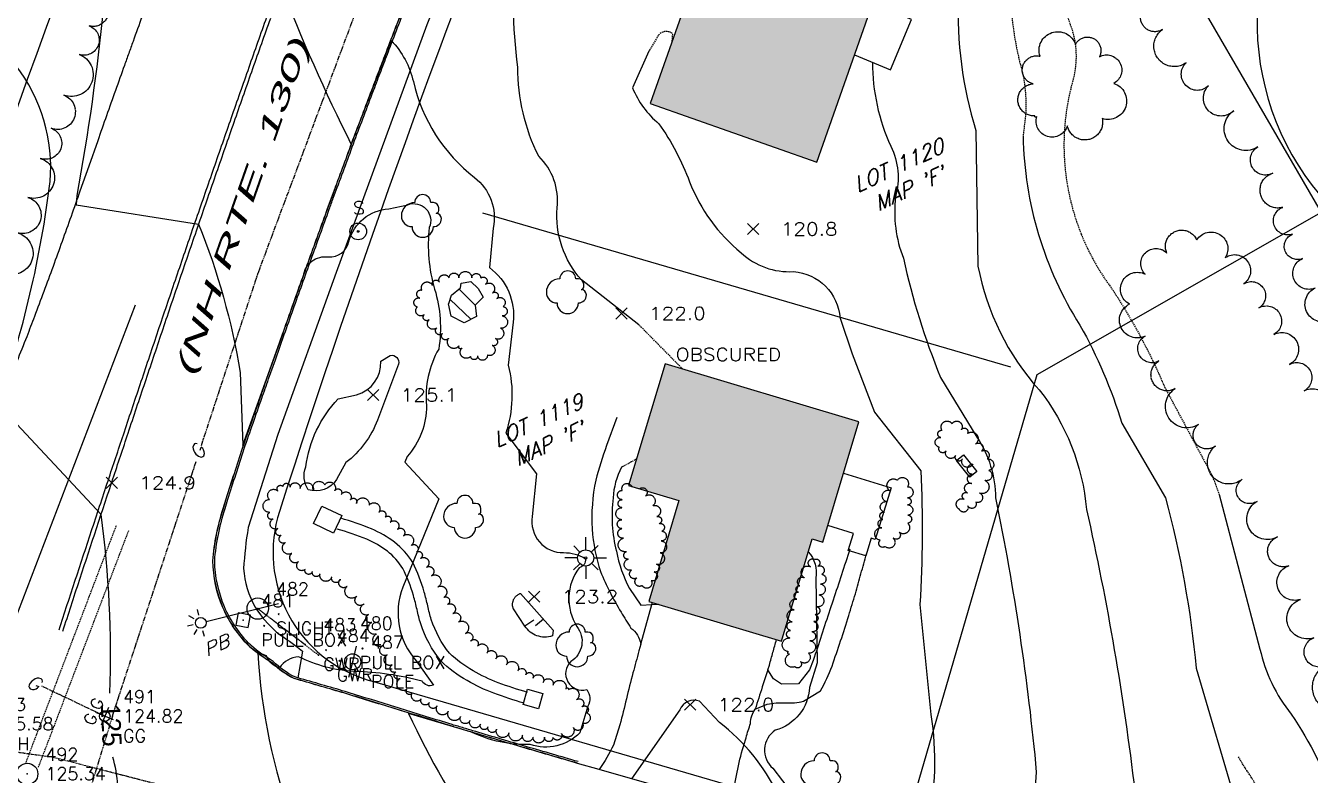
# Model space of a CAD drawing. Header units: feet. Extents: x 1023941 to 1026768, y 90264 to 94497.
# Drawn here: x 1024560.6 to 1024801.4, y 93400.3 to 93540.8 of the extents above; entities that cross this region are included whole.
import ezdxf
from ezdxf.enums import TextEntityAlignment as Align

# ---------------------------------------------------------------- set-up
doc = ezdxf.new("R2010")
doc.units = ezdxf.units.FT
doc.header["$MEASUREMENT"] = 0
for name, pattern in [('DASHED8', [0.09375, 0.0625, -0.03125]), ('GAS', [1.44, 0.9, -0.06, 0.15, -0.06, 0, -0.06, 0.15, -0.06]), ('HIDDEN', [0.375, 0.25, -0.125]), ('HIDDEN2', [0.1875, 0.125, -0.0625]), ('LTP600', [40, 40, 0]), ('LTP610', [40, 40, 0]), ('LTP706', [40, 40, 0]), ('WATER2', [0.56, 0.4, -0.04, 0, -0.04, 0, -0.04, 0, -0.04])]:
    doc.linetypes.add(name, pattern=pattern)
for name, color, linetype in [('ANNOTATE', 10, 'Continuous'), ('BOULDER', 9, 'Continuous'), ('BUILDING', 11, 'Continuous'), ('CF-DEP_INT', 9, 'LTP706'), ('CF-INDEX', 11, 'Continuous'), ('CF-INTERMED', 9, 'Continuous'), ('CF-OB_INTER', 9, 'HIDDEN'), ('CURB_BACK', 9, 'Continuous'), ('CURB_BOTTOM', 10, 'Continuous'), ('CURB_TOP', 10, 'Continuous'), ('DECK', 10, 'Continuous'), ('DESC', 2, 'Continuous'), ('DRIVE', 10, 'Continuous'), ('DRIVE_OBSCURED', 10, 'HIDDEN2'), ('E1ABL', 4, 'Continuous'), ('E2BDL', 5, 'Continuous'), ('E2SWL', 11, 'Continuous'), ('E3BDL', 6, 'Continuous'), ('E6ABT-L', 4, 'Continuous'), ('E6BDW', 2, 'Continuous'), ('E6BUH', 9, 'Continuous'), ('E6DRL', 9, 'HIDDEN'), ('E6GAL', 9, 'GAS'), ('E6TOS', 9, 'Continuous'), ('E6WTL-APRX', 9, 'WATER2'), ('E7DRS', 10, 'Continuous'), ('E7GAS', 10, 'Continuous'), ('E7SNT', 3, 'Continuous'), ('E7UTS', 10, 'Continuous'), ('E7UTS-GUY', 10, 'DASHED8'), ('E7UTT', 10, 'Continuous'), ('ELEV', 9, 'Continuous'), ('GRAV_RD', 9, 'HIDDEN'), ('LTPOLE', 10, 'Continuous'), ('OBJECT', 10, 'Continuous'), ('PAINTLIN', 9, 'Continuous'), ('PAVED_RD', 10, 'Continuous'), ('PNTS', 2, 'Continuous'), ('SHRUBS', 9, 'LTP610'), ('SIGN', 10, 'Continuous'), ('SOLIDWALL', 9, 'Continuous'), ('SPOTELEV', 9, 'Continuous'), ('TEXT-OBS', 2, 'Continuous'), ('TREE', 9, 'Continuous'), ('TREELINE', 9, 'LTP600'), ('WALK', 10, 'Continuous')]:
    doc.layers.add(name, color=color, linetype=linetype)
doc.styles.add('100BS', font='swiss.ttf', dxfattribs={"width": 2, "oblique": 22, "height": 3.6})
doc.styles.add('60', font='simplex.shx', dxfattribs={"width": 1.15, "height": 2.4})
doc.styles.add('60S', font='simplex.shx', dxfattribs={"width": 1.15, "oblique": 22, "height": 2.4})
doc.styles.add('80SL', font='simplex.shx', dxfattribs={"oblique": 22, "height": 2.8})
doc.styles.add('S4', font='simplex', dxfattribs={"height": 0.0556})
doc.styles.add('S6', font='SIMPLEX', dxfattribs={"height": 0.083333})

# ---------------------------------------------------------------- blocks, each defined once
blk = doc.blocks.new('SLIGHT')
for p, q in [((0.1834, 0.0243), (0.1834, 0.043)), ((0.1665, 0), (-0.0667, 0)), ((0.2006, 0.0172), (0.2138, 0.0304)), ((0.2078, 0), (0.2264, 0)), ((0.1834, -0.0243), (0.1834, -0.043)), ((0.2006, -0.0172), (0.2138, -0.0304))]:
    blk.add_line(p, q)
for centre, radius in [((0, 0), 0.0335), ((0.1834, 0), 0.0169)]:
    blk.add_circle(centre, radius)
blk = doc.blocks.new('TPOLE')
for p, q in [((-0.075, 0), (0, 0)), ((0, 0), (0.075, 0))]:
    blk.add_line(p, q)
blk.add_circle((0, 0), 0.0375)
blk = doc.blocks.new('GG')
for p, q in [((0.0447, 0), (-0.0447, 0)), ((0, -0.0447), (0, 0.0447))]:
    blk.add_line(p, q)
blk.add_circle((0, 0), 0.0247)
at = {"style": 'S4'}
for p in [(-0.039, 0.029), (0.0386, 0.029)]:
    blk.add_text('G', height=0.0556, dxfattribs=at).set_placement(p, align=Align.CENTER)
blk = doc.blocks.new('DMH')
blk.add_circle((0, 0), 0.05)
blk = doc.blocks.new('STREE')
for p, q in [((0.25, 0.3125), (0.1875, 0.3125)), ((0.375, 0.125), (0.375, 0.1875))]:
    blk.add_line(p, q)
for centre, radius, start, end in [((-0.1875, 0), 0.3125, 90, 180), ((0, 0.3125), 0.1875, 0, 180), ((0.25, 0.1875), 0.125, 0, 90), ((-0.25, 0), 0.25, 180, 270), ((0.3125, 0.125), 0.0625, 270, 0), ((0.3125, -0.0625), 0.125, 0, 90), ((0, -0.25), 0.25, 180, 0), ((0.25, -0.0625), 0.1875, 270, 0)]:
    blk.add_arc(centre, radius, start, end)
blk = doc.blocks.new('SIGN')
for radius in [0.49, 0.0508]:
    blk.add_circle((0, 0), radius)
blk = doc.blocks.new('BOULDER')
for p, q in [((-0.302734, 0.179688), (-0.085938, 0.353516)), ((-0.117188, 0.326172), (0.257813, -0.050781)), ((-0.085938, 0.353516), (-0.072266, 0.466797)), ((-0.072266, 0.466797), (0.152344, 0.503906)), ((0.152344, 0.503906), (0.324219, 0.339844)), ((0.324219, 0.339844), (0.439453, 0.132813)), ((-0.365234, -0.011719), (-0.302734, 0.179688)), ((0.154297, -0.378906), (-0.330078, 0.085938)), ((0.439453, 0.132813), (0.257813, -0.052734)), ((-0.310547, -0.310547), (-0.367188, -0.021484)), ((0.257813, -0.052734), (0.283203, -0.318359)), ((-0.003906, -0.460938), (-0.310547, -0.310547)), ((0.283203, -0.318359), (-0.003906, -0.460938))]:
    blk.add_line(p, q)
blk = doc.blocks.new('LTPOLE')
for p, q in [((0, 0.189453), (0, 0.488281)), ((-0.193359, 0), (-0.492188, 0)), ((-0.138672, 0.136719), (-0.28125, 0.287109)), ((0.130859, 0.140625), (0.289063, 0.294922)), ((0.185547, 0), (0.484375, 0)), ((-0.142578, -0.136719), (-0.289063, -0.279297)), ((0, -0.193359), (0, -0.486328)), ((0.138672, -0.132813), (0.292969, -0.279297))]:
    blk.add_line(p, q)
for centre, radius in [((-0.003906, 0), 0.189453), ((0, 0), 0.025391)]:
    blk.add_circle(centre, radius)
blk = doc.blocks.new('POINT')
blk.add_point((0, 0))
at = {"layer": 'DESC', "style": 'S6'}
blk.add_attdef('DESC', (0.1191, -0.1698), '', height=0.0833, dxfattribs=at)
at = {"layer": 'ELEV', "style": 'S6'}
blk.add_attdef('ELEV', (0.1191, -0.0403), '', height=0.0833, dxfattribs=at)
at = {"layer": 'PNTS', "style": 'S6'}
blk.add_attdef('POINT', (0.1191, 0.0855), '', height=0.0833, dxfattribs=at)
blk = doc.blocks.new('SPOT')
for p, q in [((-0.5, -0.5), (0.5, 0.5)), ((-0.5, 0.5), (0.5, -0.5))]:
    blk.add_line(p, q)
blk = doc.blocks.new('DEPRESS2')
blk.add_line((0.005859, -0.996094), (0.001953, -0.001953))

msp = doc.modelspace()

# ---------------------------------------------------------------- hatches: boundary and pattern name
at = {"layer": 'E6BUH'}
h = msp.add_hatch(dxfattribs=at)
h.set_pattern_fill('ANSI36', color=256, scale=20, angle=350, style=0)
h.paths.add_polyline_path([(1024623.68, 93296.72), (1024616.62, 93298.76), (1024617.56987, 93302.04954), (1024603.71, 93306.05), (1024600.35, 93294.41), (1024601.49, 93294.08), (1024600.12, 93289.32), (1024595.03, 93271.68), (1024609.18, 93267.59), (1024636.01, 93259.85), (1024640.71, 93276.16), (1024643, 93284.08), (1024644.14, 93283.76), (1024649.87, 93303.6), (1024627.53, 93310.04)])
h.paths.add_polyline_path([(1024716.73, 93466.54), (1024680.42, 93477.41), (1024673.59, 93454.61), (1024683.04, 93451.78), (1024677.38, 93432.88), (1024702.24, 93425.44), (1024707.97, 93444.58), (1024709.98, 93443.98)])
h.paths.add_polyline_path([(1024677.67, 93526.17), (1024708.85, 93515.18), (1024720.83, 93549.16), (1024689.65, 93560.15)])
h.paths.add_polyline_path([(1024724.08, 93644.24), (1024717.56, 93629.22), (1024719.03, 93628.58), (1024716.51, 93622.76), (1024714.57, 93623.6), (1024705.19, 93602.01), (1024730.32, 93591.1), (1024748.75, 93633.53)])

# ---------------------------------------------------------------- linework, layer by layer
at = {"layer": 'BUILDING', "flags": 128}
for points in [[(1024677.67, 93526.17), (1024708.85, 93515.18), (1024720.83, 93549.16), (1024689.65, 93560.15), (1024677.67, 93526.17)], [(1024709.98, 93443.98), (1024716.73, 93466.54), (1024680.42, 93477.41), (1024673.59, 93454.61), (1024683.04, 93451.78), (1024677.38, 93432.88), (1024702.24, 93425.44), (1024707.97, 93444.58), (1024709.98, 93443.98)]]:
    msp.add_lwpolyline(points, close=True, dxfattribs=at)
at = {"layer": 'CF-DEP_INT', "elevation": 123, "flags": 128}
msp.add_lwpolyline([(1024659.43, 93427.47), (1024659.32, 93426.42, -0.350044041), (1024654.18, 93428.25), (1024652.01, 93431.46, -0.427075417), (1024653.34, 93434.38), (1024659.43, 93427.47)], format="xyb", close=True, dxfattribs=at)
at = {"layer": 'CF-INDEX', "flags": 128}
for points, elevation in [([(1024576.36, 93415.7, 0.042857379), (1024574.76, 93449.18), (1024555.38, 93469.82, 0.053967452), (1024565.19337, 93511.57235, 0.186961001), (1024558.77, 93533.31)], 125), ([(1024719.31, 93533.92, 0.109425173), (1024722.75, 93518.18, -0.184152804), (1024723.60855, 93508.70863, 0.118726965), (1024725.09, 93497.18, 0.044236616), (1024732.06541, 93474.86609), (1024738.88188, 93463.65735, -0.146916319), (1024742.35094, 93452.29848, -0.027765675), (1024750.01, 93400.85), (1024748.47, 93378.41), (1024748.24, 93376.05), (1024736.73, 93379.72, 0.187601743), (1024738.03465, 93376.71127, -0.09951988), (1024741.78, 93358.43, -0.039607627), (1024732.37, 93342.53), (1024730.14, 93339.08), (1024735.76, 93337.55, 0.287989909), (1024740.28, 93330.49, -0.595723568), (1024738.68372, 93324.4678, -0.149002102), (1024723.22, 93323), (1024711.29, 93323.67)], 120), ([(1024589.16, 93367.87), (1024588.97, 93370.77), (1024588.91, 93373.25, 0.646179764), (1024586.26407, 93373.84295), (1024577.16, 93368.02), (1024577.24963, 93369.79275, 0.272540665), (1024578.5177, 93380.48855, -0.086804138), (1024577.79, 93393.08, 0.095585062), (1024576.94, 93403.71)], 125)]:
    msp.add_lwpolyline(points, format="xyb", dxfattribs=dict(at, elevation=elevation))
at = {"layer": 'CF-INDEX', "elevation": 125, "flags": 128}
msp.add_lwpolyline([(1024627.17, 93477.87), (1024628.94, 93478.97, -0.550360833), (1024630.5, 93477.33), (1024626.54, 93466.85, -0.138513256), (1024620.61551, 93458.87583), (1024618.88, 93455.69, -0.338343891), (1024613.57, 93453.81, -0.254684261), (1024613.12713, 93458.08447, -0.158491229), (1024619.14, 93470.85), (1024622.6325, 93471.61629, 0.347870936), (1024627.17, 93477.87)], format="xyb", close=True, dxfattribs=at)
at = {"layer": 'CF-INTERMED', "flags": 128}
for points, elevation in [([(1024675.6, 93484.64), (1024675.5, 93484.73), (1024664.77, 93493.13, -0.203643159), (1024660.18894, 93506.6648, 0.235799559), (1024656.75332, 93516.29138, -0.117863113), (1024652.85168, 93532.9997, -0.050845529), (1024652.27, 93555.71), (1024643.7, 93559.59, 0.087848165), (1024641.46, 93569.63, 0.045932018), (1024634.56318, 93551.30746), (1024633.92, 93550.71, -0.052139019), (1024624.22, 93575.87), (1024621.47, 93582.93), (1024599.76, 93588.35, -0.061732145), (1024603.12683, 93609.20643, 0.590519323), (1024600.55, 93613.48), (1024600.09509, 93615.92744), (1024598.70703, 93617.79617, 0.253247034), (1024591.25, 93626.15), (1024590.88, 93626.49)], 122), ([(1024712.87, 93598.68), (1024713.84, 93596.91, -0.164406874), (1024718.41, 93581.77, 0.131069739), (1024723.28, 93569.84, -0.098244684), (1024735.43, 93546.23, 0.08692753), (1024738.67089, 93521.15266), (1024739.05727, 93495.72919, 0.135801654), (1024750.52, 93472.55, -0.145702632), (1024759.41, 93450.09, -0.025721753), (1024768.47, 93397.33, 0.026236339), (1024770.02246, 93374.36222), (1024769.8, 93368.94), (1024765.14, 93370.43), (1024764.04, 93370.67, -0.104201119), (1024756.19708, 93334.92283), (1024755.47, 93332.86), (1024762.74, 93330.07, -0.42886083), (1024752.05725, 93315.61968), (1024743.88008, 93316.3508, 0.036685702), (1024699.11, 93318.8), (1024696.52, 93319.26)], 119), ([(1024608.27, 93548.66, 0.024406049), (1024621.62, 93518.52), (1024629.11, 93537.98, -0.136549948), (1024633.26, 93530.3, 0.172647679), (1024644.71, 93512.33, -0.288716993), (1024648.2, 93502.84), (1024647.52, 93495.43, -0.269707212), (1024651.97139, 93485.17911), (1024651.03497, 93477.12651, -0.145449874), (1024650.57, 93464.43), (1024656.35, 93456.8), (1024655.55247, 93448.80985, 0.470383633), (1024661.41, 93442.01, -0.140646598), (1024665.54, 93440.88, -0.359855939), (1024664.35, 93439.17, 0.312466576), (1024663.9, 93428.19, -0.449279678), (1024662.74206, 93421.59141, 0.776902633), (1024665.75, 93416.36, -0.305638779), (1024665.98376, 93413.25084), (1024664.47, 93408.26, -0.287774336), (1024655.16271, 93406.0541, -0.119835487), (1024644.18, 93408.37), (1024632.38, 93411.87, 0.041306182), (1024646.27658, 93387.44864)], 123), ([(1024575.13, 93544.12, -0.021946412), (1024570.18, 93508.97), (1024570.06, 93507.21), (1024592.99, 93503.59, -0.056535352), (1024600.78, 93475.79), (1024601.32, 93462.18), (1024612.65, 93493.87, -0.421760193), (1024617.32806, 93497.44061, 0.382369199), (1024621.18, 93500.35, -0.320947547), (1024628.65861, 93506.45806), (1024632.22, 93507.23, -0.66053463), (1024636.24925, 93502.94001, 0.101189039), (1024637.24, 93491.41, -0.116125161), (1024638.00707, 93480.16849, 0.153760597), (1024635.72, 93469.57, -0.188228494), (1024632.09194, 93460.04328), (1024631.69, 93458.94), (1024638.06, 93452.12), (1024631.27, 93435.54, 0.279016802), (1024633.79378, 93421.72084), (1024637.04, 93417.18, -0.373942494), (1024634.88, 93417.94, 0.056892644), (1024622.25, 93419.74, -0.104420058), (1024611.76, 93422.51, 0.222414007), (1024608.15, 93420.44, -0.260566778), (1024605.7464, 93422.69037), (1024604.09, 93423.27, 0.074840152), (1024610.81, 93391.12)], 124), ([(1024677.41, 93536.02), (1024674.31, 93529.13, 0.119729051), (1024679.25757, 93522.40109, -0.065023027), (1024685.01189, 93511.52357, 0.126770295), (1024694.69386, 93498.19734, 0.204574016), (1024704.49, 93494.69, -0.374084685), (1024713.22, 93485.94), (1024715.52, 93479.3), (1024719.67, 93468.32), (1024728.39, 93457.32, -0.024988042), (1024728.19087, 93432.31954), (1024730.25, 93411.66, -0.094373743), (1024729.57924, 93390.80956, -0.197290777)], 121), ([(1024747.52, 93520.08, 0.136879892), (1024758.19, 93484.64, -0.053853914), (1024766.03452, 93466.25409), (1024774.23, 93452.29, -0.042446627), (1024779.95, 93420.34), (1024787.6275, 93394.27227, -0.056367082), (1024791.76, 93371.57, -0.376727964), (1024785.79, 93366.04), (1024783.8, 93365.69), (1024783.17, 93364.68), (1024780.05, 93365.18), (1024783.41, 93347.11), (1024775.79, 93326.98), (1024782.01, 93325.2), (1024786.07298, 93324.06273), (1024788.01, 93323.33), (1024788.04, 93317.85, 0.068527858), (1024773.75, 93309.15, -0.045159427), (1024742.98496, 93311.72958, 0.05411938), (1024699.05, 93313.32)], 118), ([(1024784.29, 93452.89), (1024791.92275, 93423.95059, 0.114329404), (1024797.7741, 93411.75945, -0.059699875), (1024806.41657, 93394.73167, -0.109048496), (1024807.35, 93388.19), (1024807.21, 93386.36), (1024812.49, 93374.34, 0.215327334), (1024811.35, 93359.27), (1024812.57, 93355.03), (1024811.67463, 93354.84978), (1024806.76, 93356.97), (1024805.26869, 93348.36942, -0.117876357), (1024796.94428, 93327.88541), (1024794, 93322.25), (1024801.72207, 93320.19953, -0.305977882), (1024804.35728, 93317.94858), (1024805.7, 93313.02, -0.140597249), (1024794.86, 93301.3), (1024755.6992, 93305.04488, 0.0360347), (1024713.72609, 93309.24276), (1024703.74, 93308.49), (1024699.88, 93306.48)], 117), ([(1024707.25, 93442.18, -0.230739677), (1024708.7, 93437.25), (1024708.96, 93421.34), (1024707.51, 93416.75, -0.321162318), (1024701.09033, 93408.71734, 0.49920498), (1024700.63, 93401.59), (1024706.09, 93394.47)], 122), ([(1024701.57497, 93396.77291, 0.113605725), (1024690.64, 93410.17), (1024686.91, 93414.18, 0.407218822), (1024683.19273, 93412.53025), (1024674.14, 93399.63)], 122)]:
    msp.add_lwpolyline(points, format="xyb", dxfattribs=dict(at, elevation=elevation))
at = {"layer": 'CF-OB_INTER', "flags": 128}
for points, elevation in [([(1024779.8, 93601.64), (1024777.2, 93600.19, 0.319607335), (1024762.79363, 93585.48554, -0.073287977), (1024757.27, 93574.93, 0.266444827), (1024756.34634, 93570.29921, -0.167265058), (1024756.15, 93555.48, 0.174694037), (1024756.7, 93540.02, -0.141687428), (1024756.83, 93530.4, 0.232167122), (1024764.07, 93491.63, -0.046233558), (1024774.06565, 93473.00636), (1024782.9974, 93456.37142), (1024784.29, 93452.89)], 117), ([(1024745.14, 93546.06, 0.053940847), (1024747.32, 93532.34, -0.076095655), (1024747.98, 93523.9), (1024747.52, 93520.08)], 118), ([(1024681.77, 93537.83), (1024681.87, 93539.25, 0.4023586), (1024679.26, 93539.08), (1024677.41, 93536.02)], 121)]:
    msp.add_lwpolyline(points, format="xyb", dxfattribs=dict(at, elevation=elevation))
at = {"layer": 'CF-OB_INTER', "elevation": 122, "flags": 128}
msp.add_lwpolyline([(1024683.75, 93476.41), (1024675.6, 93484.64)], dxfattribs=at)
at = {"layer": 'CURB_BACK', "flags": 128}
for points in [[(1024611.63, 93418.55), (1024611.05, 93418.72, -0.080569), (1024606.98, 93421.63, -0.039348), (1024602.91, 93424.54), (1024602.77, 93424.68, -0.095277), (1024597.86, 93431.88, -0.096494), (1024596.03, 93440.48, -0.059242), (1024597.98, 93450.29), (1024598.5, 93452.01, -0.004212), (1024600.03, 93456.77, -0.002975), (1024601.56, 93461.52, -0.002979), (1024603.21, 93466.25, -0.000623), (1024604.86, 93470.97, -0.000475), (1024606.13, 93474.56), (1024607.4, 93478.16), (1024609.07, 93482.87, -0.000539), (1024610.73, 93487.58, -0.000539), (1024612.42, 93492.29, -0.000504), (1024614.1, 93497, -0.000504), (1024615.81, 93501.7, -0.000473), (1024617.51, 93506.4, -0.000204), (1024618.26, 93508.43, -0.000337), (1024619, 93510.45, -0.000781), (1024620.74, 93515.14, -0.000738), (1024622.47, 93519.83, -0.000738), (1024624.24, 93524.51, -0.000493), (1024626.01, 93529.19, -0.000379), (1024627.38, 93532.77, -0.0003), (1024628.74, 93536.36, -0.000391), (1024630.54, 93541.02, -0.00039), (1024632.33, 93545.69, -0.00039)], [(1024664.14, 93402.84, -0.000592), (1024659.34, 93404.24, -0.000592), (1024654.53, 93405.63, -0.000592), (1024649.74, 93407.05, -0.00059), (1024644.94, 93408.47, -0.000272), (1024642.74, 93409.13, -0.000578), (1024640.53, 93409.79, -0.001256), (1024635.75, 93411.26, -0.000195), (1024630.98, 93412.73, -0.000195), (1024626.2, 93414.21, 0.001228), (1024621.42, 93415.69), (1024620.5, 93415.97, 0.002692), (1024616.06, 93417.26, 0.002692), (1024611.63, 93418.55)]]:
    msp.add_lwpolyline(points, format="xyb", dxfattribs=at)
at = {"layer": 'CURB_BOTTOM', "flags": 128}
for points in [[(1024611.57, 93418.22), (1024610.9, 93418.41, -0.079475), (1024606.83, 93421.32, -0.038854), (1024602.75, 93424.22), (1024602.53, 93424.45, -0.095153), (1024597.55, 93431.75, -0.096847), (1024595.69, 93440.48, -0.058994), (1024597.63, 93450.29), (1024598.18, 93452.1, -0.004203), (1024599.71, 93456.86, -0.002988), (1024601.24, 93461.61, -0.002992), (1024602.89, 93466.34, -0.000622), (1024604.54, 93471.06, -0.000475), (1024605.81, 93474.66), (1024607.09, 93478.27), (1024608.75, 93482.98, -0.000539), (1024610.42, 93487.69, -0.000539), (1024612.1, 93492.4, -0.000504), (1024613.79, 93497.11, -0.000504), (1024615.5, 93501.81, -0.000476), (1024617.2, 93506.51, -0.000206), (1024617.94, 93508.54, -0.000336), (1024618.69, 93510.57, -0.000777), (1024620.42, 93515.26, -0.000739), (1024622.16, 93519.94, -0.000739), (1024623.93, 93524.62, -0.000493), (1024625.7, 93529.3, -0.000379), (1024627.06, 93532.89, -0.000302), (1024628.43, 93536.48, -0.000393), (1024630.23, 93541.14, -0.000388), (1024632.02, 93545.81, -0.000388)], [(1024664.04, 93402.52, -0.00059), (1024659.24, 93403.92, -0.00059), (1024654.44, 93405.32, -0.00059), (1024649.65, 93406.74, -0.000592), (1024644.85, 93408.15, -0.000273), (1024642.64, 93408.82, -0.000579), (1024640.44, 93409.48, -0.001256), (1024635.66, 93410.95, -0.000196), (1024630.88, 93412.42, -0.000196), (1024626.1, 93413.89, 0.001263), (1024621.33, 93415.37), (1024620.4, 93415.65, 0.002655), (1024615.99, 93416.94, 0.002655), (1024611.57, 93418.22)]]:
    msp.add_lwpolyline(points, format="xyb", dxfattribs=at)
at = {"layer": 'CURB_TOP', "flags": 128}
for points in [[(1024611.58, 93418.24), (1024610.91, 93418.43, -0.079501), (1024606.84, 93421.34, -0.038879), (1024602.76, 93424.24), (1024602.54, 93424.46, -0.095163), (1024597.57, 93431.76, -0.096827), (1024595.71, 93440.48, -0.058999), (1024597.65, 93450.29), (1024598.2, 93452.1, -0.004206), (1024599.73, 93456.85, -0.002988), (1024601.26, 93461.61, -0.002992), (1024602.91, 93466.33, -0.000622), (1024604.56, 93471.05, -0.000475), (1024605.83, 93474.66), (1024607.11, 93478.26), (1024608.77, 93482.97, -0.000539), (1024610.44, 93487.69, -0.000539), (1024612.12, 93492.39, -0.000504), (1024613.81, 93497.1, -0.000504), (1024615.51, 93501.8, -0.000477), (1024617.22, 93506.5, -0.000206), (1024617.96, 93508.53, -0.000336), (1024618.7, 93510.56, -0.000776), (1024620.44, 93515.25, -0.000739), (1024622.18, 93519.94, -0.000739), (1024623.95, 93524.62, -0.000493), (1024625.71, 93529.29, -0.000379), (1024627.08, 93532.88, -0.000302), (1024628.45, 93536.47, -0.000394), (1024630.25, 93541.14, -0.000388), (1024632.04, 93545.8, -0.000388)], [(1024664.05, 93402.54, -0.000589), (1024659.25, 93403.94, -0.000589), (1024654.45, 93405.34, -0.000589), (1024649.65, 93406.75, -0.00059), (1024644.86, 93408.17, -0.000272), (1024642.65, 93408.83, -0.00058), (1024640.44, 93409.5, -0.00126), (1024635.66, 93410.97, -0.000193), (1024630.89, 93412.44, -0.000193), (1024626.11, 93413.91, 0.001231), (1024621.33, 93415.39), (1024620.41, 93415.67, 0.002688), (1024615.99, 93416.95, 0.002688), (1024611.58, 93418.24)]]:
    msp.add_lwpolyline(points, format="xyb", dxfattribs=at)
at = {"layer": 'DECK', "flags": 128}
for points in [[(1024715.95, 93535.33), (1024722.66, 93532.52), (1024726.59, 93541.91), (1024721.17, 93544.19), (1024722.56, 93547.5), (1024720.54, 93548.35)], [(1024713.85, 93456.92), (1024722.8, 93454.18), (1024719.83, 93444.49), (1024719.05, 93444.73), (1024718.03, 93441.41), (1024714.73, 93442.42), (1024715.72, 93445.63), (1024710.91, 93447.1)]]:
    msp.add_lwpolyline(points, dxfattribs=at)
at = {"layer": 'DRIVE', "flags": 128}
for points in [[(1024671.38, 93467.31), (1024669.45, 93462.09, 0.011111), (1024667.44, 93455.59, 0.067551), (1024666.78, 93446.46, 0.064977), (1024668.32, 93438.46, 0.035966), (1024672.18, 93430.86, 0.009876), (1024674.04, 93427.88, -0.184272), (1024675.9, 93424.89), (1024675.54, 93423.61, 0.000821), (1024674.98, 93421.54, 0.001536), (1024674.41, 93419.47, 0.003586), (1024673.18, 93414.61, -0.009288), (1024671.96, 93409.75), (1024670.78, 93405.93, -0.033218), (1024668.1, 93401.36)], [(1024672.66, 93458.23), (1024672.26, 93458.01, 0.106984), (1024670.69, 93452.26, 0.090012), (1024671.3, 93442.27, 0.071127), (1024673.77, 93435.28), (1024675.92, 93432.17), (1024677.96, 93432.28), (1024678.07, 93432.68)], [(1024693.63, 93394.04), (1024693.28, 93397.15, -0.041915), (1024695.48, 93406.9), (1024695.6, 93407.33, -0.008533), (1024696.45, 93410, -0.158235), (1024697.31, 93412.66), (1024699.56, 93413.6, -0.057921), (1024702.97, 93413.88, 0.075736), (1024706.38, 93414.16), (1024709.59, 93416.11, 0.033885), (1024711.72, 93420.75, 0.011706), (1024714.85, 93430.24, 0.001477), (1024715.47, 93432.27, 0.002561), (1024716.1, 93434.3, 0.004712), (1024717.14, 93438.06, 0.004712), (1024718.18, 93441.82)], [(1024715.05, 93442.64, -0.001417), (1024713.5, 93437.88, -0.001417), (1024711.94, 93433.13), (1024711.32, 93431.28, 0.000272), (1024709.74, 93426.53, -0.012531), (1024708.16, 93421.78), (1024707.47, 93420.07), (1024705.45, 93417.41), (1024702.28, 93417.35), (1024700.75, 93418.34), (1024699.68, 93420.04), (1024698.65, 93416.85, 0.000138), (1024697.98, 93414.76, 0.000138), (1024697.31, 93412.66)], [(1024699.68, 93420.04), (1024699.98, 93420.95, 0.008788), (1024700.64, 93423.34, 0.008788), (1024701.3, 93425.72)]]:
    msp.add_lwpolyline(points, format="xyb", dxfattribs=at)
msp.add_lwpolyline([(1024675.9, 93424.89), (1024677.96, 93432.28), (1024679.18, 93432.35)], dxfattribs=at)
at = {"layer": 'DRIVE_OBSCURED', "flags": 128}
msp.add_lwpolyline([(1024675.07, 93459.55), (1024672.66, 93458.23)], dxfattribs=at)
at = {"layer": 'E1ABL'}
msp.add_line((1024745.2367, 93476.76748), (1024646.28105, 93505.61072), dxfattribs=at)
at = {"layer": 'E2BDL'}
for p, q in [((1024803.37746, 93505.73924), (1024750.07947, 93475.35592)), ((1024750.07947, 93475.35592), (1024724.89461, 93388.95151))]:
    msp.add_line(p, q, dxfattribs=at)
at = {"layer": 'E2SWL', "flags": 128}
msp.add_lwpolyline([(1024530.49971, 93328.06751), (1024551.09776, 93409.88367), (1024581.17857, 93488.48554)], dxfattribs=at)
at = {"layer": 'E3BDL'}
msp.add_line((1024724.89461, 93388.95151), (1024624.96064, 93418.07991), dxfattribs=at)
for centre, radius, start, end in [((1026563.31154, 92821.92104), 2053.48, 145.92632053, 162.19812253), ((1026554.29997, 92807.66253), 2120.48, 152.62022664, 161.60979393), ((1024841.383, 93541.28208), 50, 64.7369292, 318.1353796), ((1024631.95643, 93442.08114), 25, 162.1981225, 253.749839)]:
    msp.add_arc(centre, radius, start, end, dxfattribs=at)
at = {"layer": 'E6BDW'}
msp.add_line((1024778.28059, 93549.13807), (1024803.37746, 93505.73924), dxfattribs=at)
at = {"layer": 'E6DRL'}
for p, q in [((1024560.67579, 93402.69947), (1024577.62097, 93447.12601)), ((1024563.01165, 93401.80853), (1024579.95682, 93446.23507))]:
    msp.add_line(p, q, dxfattribs=at)
at = {"layer": 'E6GAL'}
for p, q in [((1024593.53874, 93462.09703), (1024604.21096, 93494.54732)), ((1024576.8626, 93411.39106), (1024592.55437, 93459.10393)), ((1024575.42846, 93411.35621), (1024563.54096, 93417.01522)), ((1024576.8626, 93411.39106), (1024566.3755, 93376.91076))]:
    msp.add_line(p, q, dxfattribs=at)
at = {"layer": 'E6GAL', "flags": 128}
msp.add_lwpolyline([(1024604.21096, 93494.54732), (1024625.43942, 93551.21693), (1024628.98346, 93560.68899)], dxfattribs=at)
at = {"layer": 'E6WTL-APRX', "flags": 128}
msp.add_lwpolyline([(1024534.6029, 93408.09936), (1024565.79825, 93403.68041), (1024585.72175, 93398.53801)], dxfattribs=at)
at = {"layer": 'E7UTS', "flags": 128}
msp.add_lwpolyline([(1024602.2801, 93427.96558), (1024602.75436, 93430.28421), (1024600.43573, 93430.75847), (1024599.96147, 93428.43984)], close=True, dxfattribs=at)
at = {"layer": 'E7UTS-GUY', "flags": 128}
msp.add_lwpolyline([(1024612.96076, 93424.80663), (1024604.0939, 93431.52393), (1024615.47263, 93422.8066)], dxfattribs=at)
at = {"layer": 'GRAV_RD', "flags": 128}
msp.add_lwpolyline([(1024831.15, 93382.87, -0.008772), (1024824.62, 93383.33, -0.012825), (1024814.75, 93384.91), (1024811.17, 93385.56, -0.001164), (1024806.23, 93386.5, -0.062216), (1024801.28, 93387.44), (1024800.47, 93387.85, -0.075624), (1024793.5, 93395.02), (1024793.03, 93395.62, -0.023079), (1024790.47, 93399.68, -0.023079), (1024787.9, 93403.73)], format="xyb", dxfattribs=at)
at = {"layer": 'OBJECT', "flags": 128}
msp.add_lwpolyline([(1024737.52, 93456.16), (1024735.05, 93459.28), (1024736.37, 93460.32), (1024738.84, 93457.21), (1024737.52, 93456.16)], close=True, dxfattribs=at)
at = {"layer": 'PAINTLIN', "flags": 128}
for points in [[(1024566.86, 93427.55, -0.000247), (1024568.41, 93432.31, -0.000247), (1024569.97, 93437.06, -0.000247), (1024571.53, 93441.81, -0.000246), (1024573.09, 93446.56, -0.000246), (1024574.66, 93451.31, -0.000247), (1024576.23, 93456.05, -0.000224), (1024577.67, 93460.36, -0.00013), (1024579.1, 93464.66, -0.000143), (1024580.68, 93469.4, -0.000151), (1024582.27, 93474.14, -0.000151), (1024583.86, 93478.88, -0.0003), (1024585.45, 93483.62, -0.0003), (1024587.05, 93488.36, -0.000449), (1024588.66, 93493.09, -0.000449), (1024590.27, 93497.82, -0.000563), (1024591.89, 93502.55), (1024592.62, 93504.65, -0.000157), (1024594.25, 93509.37, -0.000143), (1024595.89, 93514.1, -0.000143), (1024597.53, 93518.82, -0.000274), (1024599.17, 93523.54, -0.000274), (1024600.82, 93528.26, -0.000406), (1024602.48, 93532.98, -0.000406), (1024604.14, 93537.7, -0.000536), (1024605.81, 93542.41, -0.000536)], [(1024567.57, 93427.32, -0.000247), (1024569.13, 93432.07, -0.000247), (1024570.68, 93436.83, -0.000247), (1024572.24, 93441.58, -0.000246), (1024573.8, 93446.33, -0.000246), (1024575.37, 93451.07, -0.000247), (1024576.95, 93455.82, -0.000224), (1024578.38, 93460.12, -0.000129), (1024579.81, 93464.42, -0.000143), (1024581.39, 93469.16, -0.000151), (1024582.98, 93473.9, -0.000151), (1024584.57, 93478.64, -0.0003), (1024586.16, 93483.38, -0.0003), (1024587.76, 93488.12, -0.00045), (1024589.37, 93492.86, -0.00045), (1024590.99, 93497.59, -0.000567), (1024592.61, 93502.32), (1024593.33, 93504.4, -0.000152), (1024594.96, 93509.13, -0.000143), (1024596.6, 93513.85, -0.000143), (1024598.24, 93518.58, -0.000274), (1024599.88, 93523.3, -0.000274), (1024601.53, 93528.02, -0.000406), (1024603.18, 93532.74, -0.000406), (1024604.85, 93537.45, -0.000535), (1024606.52, 93542.17, -0.000535)]]:
    msp.add_lwpolyline(points, format="xyb", dxfattribs=at)
at = {"layer": 'PAVED_RD', "flags": 128}
msp.add_lwpolyline([(1024582.41, 93542.54, -0.000421), (1024580.73, 93537.83, -0.000201), (1024579.92, 93535.58, 0.000224), (1024579.11, 93533.33, 0.000469), (1024577.43, 93528.62, 0.000554), (1024575.75, 93523.91, 0.000554), (1024574.1, 93519.19), (1024572.44, 93514.47), (1024570.77, 93509.76, -0.000738), (1024569.11, 93505.04, -0.000738), (1024567.42, 93500.33, -0.001382), (1024565.73, 93495.63, -0.001381), (1024563.99, 93490.94, -0.001905), (1024562.25, 93486.26, -0.000769), (1024561.53, 93484.37, -0.002131), (1024560.81, 93482.49, -0.013007), (1024556.94, 93473.25, -0.018699)], format="xyb", dxfattribs=at)
msp.add_lwpolyline([(1024694.04, 93393.92), (1024693.63, 93394.04), (1024668.1, 93401.36), (1024664.04, 93402.52)], dxfattribs=at)
at = {"layer": 'SHRUBS', "flags": 128}
for points in [[(1024641.84, 93480.79, -1), (1024639.87, 93482.2, -1), (1024638.68, 93483.06, -1), (1024637.65, 93484.15, -1), (1024636.23, 93485.67, -1), (1024635.31, 93486.64, -1), (1024634, 93488.04, -1), (1024634.46, 93489.72, -1), (1024634.86, 93491.22, -1), (1024636.84, 93492.1, -1), (1024638.13, 93492.68, -1), (1024639.96, 93493.49, -1), (1024641.79, 93493.49, -1), (1024644.21, 93493.49, -1), (1024645.88, 93493.49, -1), (1024646.81, 93492.32, -1), (1024648.09, 93490.68, -1), (1024648.92, 93489.63, -1), (1024650.1, 93488.12, -1), (1024649.89, 93486.39, -1), (1024649.61, 93484.07, -1), (1024648.65, 93482.13, -1), (1024648.02, 93480.86, -1), (1024647.14, 93479.06, -1), (1024645.31, 93478.9, -1), (1024643.99, 93478.79, -1), (1024642.34, 93480.32, -1), (1024641.84, 93480.79)], [(1024731.82, 93461.77, -1), (1024732.11, 93463.58, -1), (1024732.34, 93464.93, -1), (1024734.21, 93466.18, -1), (1024735.96, 93465.06, -1), (1024737.09, 93464.34, -1), (1024738.63, 93462.37, -1), (1024739.71, 93461, -1), (1024740.82, 93459.57, -1), (1024741.08, 93457.42, -1), (1024740.33, 93455.57, -1), (1024739.37, 93453.17, -1), (1024738.69, 93451.47, -1), (1024737.16, 93450.81, -1), (1024735.59, 93450.14, -1), (1024736.5, 93452.02, -1), (1024737.09, 93453.22, -1), (1024737.93, 93454.94, -1), (1024738, 93456.69, -1), (1024738.08, 93458.58, -1), (1024736.15, 93459.57, -1), (1024734.88, 93460.21, -1), (1024733.1, 93461.12, -1), (1024731.82, 93461.77, -1), (1024731.82, 93461.77)], [(1024720.76, 93444.33, -1), (1024721.04, 93446.65, -1), (1024721.23, 93448.22, -1), (1024721.54, 93449.6, -1), (1024721.99, 93451.55, -1), (1024722.48, 93453.68, -1), (1024723.97, 93455.58, -1), (1024725.87, 93454.37, -1), (1024725.88, 93452.29, -1), (1024725.89, 93450.96, -1), (1024725.9, 93449.04, -1), (1024725.91, 93447.55, -1), (1024724.29, 93445.87, -1), (1024723.19, 93444.73, -1), (1024721.69, 93443.17, -1), (1024720.76, 93444.33, -1), (1024720.76, 93444.33)], [(1024662.36, 93416.33, -1), (1024663.85, 93414.44, -1), (1024664.88, 93413.13, -1), (1024665.78, 93411.99, -1), (1024664.97, 93410.07, -1), (1024663.25, 93409.23, -1), (1024661, 93408.14, -1), (1024659.43, 93407.38, -1), (1024657.84, 93407.4, -1), (1024655.68, 93407.43, -1), (1024653.71, 93407.78, -1), (1024651.17, 93408.24, -1), (1024648.84, 93408.9, -1), (1024647.24, 93409.35, -1), (1024645.82, 93409.85, -1), (1024643.86, 93410.55, -1), (1024642.1, 93411.3, -1), (1024639.8, 93412.28, -1), (1024637.68, 93413.27, -1), (1024636.25, 93413.94, -1), (1024634.74, 93414.64, -1), (1024633.05, 93415.7, -1), (1024632.01, 93416.35, -1), (1024630.76, 93418.41, -1), (1024630, 93419.66, -1), (1024629.31, 93420.99, -1), (1024628.34, 93422.83, -1), (1024627.49, 93424.55, -1), (1024626.38, 93426.79, -1), (1024625.47, 93428.94, -1), (1024624.85, 93430.4, -1), (1024624.01, 93432.39, -1), (1024622.62, 93433.83, -1), (1024620.83, 93435.69, -1), (1024619.56, 93437.01, -1), (1024617.95, 93437.46, -1), (1024615.78, 93438.06, -1), (1024614.34, 93438.47, -1), (1024612.96, 93438.85, -1), (1024611.74, 93440.33, -1), (1024610.47, 93441.88, -1), (1024609.29, 93443.89, -1), (1024608.49, 93445.26, -1), (1024607.86, 93446.53, -1), (1024606.96, 93448.32, -1), (1024606.34, 93449.56, -1), (1024606.27, 93451.98, -1), (1024607.89, 93453.54, -1), (1024608.83, 93454.43, -1), (1024610.15, 93454.27, -1), (1024612.05, 93454.03, -1), (1024614.53, 93453.72, -1), (1024616.65, 93454.7, -1), (1024618.52, 93453.61, -1), (1024619.75, 93452.9, -1), (1024621.47, 93451.89, -1), (1024622.58, 93451.25, -1), (1024624.97, 93450.9, -1), (1024626.78, 93449.56, -1), (1024627.98, 93448.66, -1), (1024628.92, 93447.71, -1), (1024630.26, 93446.35, -1), (1024631.41, 93445.18, -1), (1024632.86, 93443.36, -1), (1024633.85, 93442.12, -1), (1024634.63, 93440.94, -1), (1024635.74, 93439.28, -1), (1024636.65, 93437.68, -1), (1024637.85, 93435.59, -1), (1024638.95, 93433.62, -1), (1024639.68, 93432.31, -1), (1024640.65, 93430.58, -1), (1024641.69, 93428.97, -1), (1024643.05, 93426.88, -1), (1024644.01, 93425.41, -1), (1024645.28, 93424.47, -1), (1024647.02, 93423.18, -1), (1024648.73, 93422.14, -1), (1024650.68, 93420.96, -1), (1024652.83, 93419.85, -1), (1024654.31, 93419.08, -1), (1024655.69, 93418.5, -1), (1024657.61, 93417.7, -1), (1024659.45, 93417.17, -1), (1024661.86, 93416.48, -1), (1024662.36, 93416.33)], [(1024703.56, 93423.44, -1), (1024703.82, 93426.01, -1), (1024703.97, 93427.41, -1), (1024704.25, 93429.05, -1), (1024704.63, 93431.27, -1), (1024705.11, 93433.29, -1), (1024705.43, 93434.59, -1), (1024705.71, 93435.77, -1), (1024706.55, 93437.31, -1), (1024707.67, 93439.36, -1), (1024708.43, 93440.74, -1), (1024709.05, 93439.47, -1), (1024709.79, 93437.95, -1), (1024709.56, 93436.13, -1), (1024709.3, 93434.08, -1), (1024708.85, 93431.87, -1), (1024708.56, 93430.4, -1), (1024708.3, 93429.09, -1), (1024707.93, 93427.21, -1), (1024707.59, 93425.49, -1), (1024707.32, 93423.17, -1), (1024705.79, 93421.63, -1), (1024704.79, 93420.63, -1), (1024703.75, 93423, -1), (1024703.56, 93423.44)]]:
    msp.add_lwpolyline(points, format="xyb", close=True, dxfattribs=at)
msp.add_lwpolyline([(1024675.66, 93453.99, -1), (1024676.74, 93452.61, -1), (1024678.14, 93450.81, -1), (1024678.86, 93448.76, -1), (1024679.33, 93447.43, -1), (1024679.82, 93446.03, -1), (1024679.69, 93444.2, -1), (1024679.54, 93441.98, -1), (1024678.85, 93439.84, -1), (1024678.39, 93438.41, -1), (1024677.85, 93436.75, -1), (1024676.16, 93435.85, -1), (1024675.16, 93437.29, -1), (1024674.15, 93438.74, -1), (1024673.57, 93440.83, -1), (1024673.2, 93442.2, -1), (1024672.67, 93444.73, -1), (1024672.3, 93446.52, -1), (1024672.32, 93448.19, -1), (1024672.36, 93450.44, -1), (1024672.38, 93451.94, -1), (1024672.4, 93453.69, -1), (1024674.2, 93454.36, -1), (1024674.3, 93454.4)], format="xyb", dxfattribs=at)
at = {"layer": 'SOLIDWALL', "flags": 128}
for points in [[(1024618.29, 93445.69), (1024614.56, 93447.46), (1024616.13, 93450.75), (1024619.85, 93448.98), (1024618.29, 93445.69)], [(1024653.85, 93413.55), (1024654.66, 93416.45), (1024657.55, 93415.64), (1024656.74, 93412.74), (1024653.85, 93413.55)]]:
    msp.add_lwpolyline(points, close=True, dxfattribs=at)
for points in [[(1024654.67, 93415.82, -0.016977), (1024649.14, 93417.63, -0.037119), (1024644.45, 93419.87, -0.065801), (1024640.05, 93423.16, -0.08984), (1024636.62, 93429.48, -0.025999), (1024635.96, 93432.04, 0.01427), (1024635.3, 93434.61, 0.048025), (1024633.13, 93440.16, 0.081862), (1024629.75, 93443.98, 0.055609), (1024625.42, 93446.46, 0.025975), (1024619.65, 93448.45)], [(1024654.01, 93413.79, -0.016644), (1024648.35, 93415.65, -0.037212), (1024643.35, 93418.03, -0.067135), (1024638.4, 93421.73, -0.091268), (1024634.63, 93428.69, -0.024921), (1024633.95, 93431.33, 0.015134), (1024633.27, 93433.96, 0.046394), (1024631.29, 93439.03, 0.079637), (1024628.39, 93442.3, 0.054258), (1024624.53, 93444.51, 0.026948), (1024618.95, 93446.43)]]:
    msp.add_lwpolyline(points, format="xyb", dxfattribs=at)
at = {"layer": 'TREELINE', "flags": 128}
msp.add_lwpolyline([(1025558.67371, 93600.32705, -0.928641145), (1025555.53, 93605.81, -1), (1025552.7, 93610.71, -1), (1025549.72, 93616.98, -1), (1025547.38, 93621.87, -1), (1025542.93, 93626.51, -1), (1025538.24, 93629.05, -1), (1025531.27, 93633.32, -1), (1025527.72, 93638.56, -1), (1025524.39, 93643.15, -1), (1025517.64, 93650.97, -1), (1025512.43, 93655.14, -1), (1025507.56, 93658.63, -1), (1025503.21, 93661.72, -1), (1025499, 93664.61, -1), (1025494.51, 93667.15, -1), (1025488.08, 93668.28, -1), (1025480.69, 93675.28, -1), (1025475, 93678.76, -1), (1025469.84, 93681.82, -1), (1025463.6, 93686.27, -1), (1025458.14, 93689.81, -1), (1025449.93, 93692.57, -1), (1025445.2, 93694.37, -1), (1025436.3, 93697.69, -1), (1025430.38, 93696.73, -1), (1025425.24, 93695.72, -1), (1025418.52, 93693.77, -1), (1025413.11, 93691.89, -1), (1025407.88, 93689.72, -1), (1025401.24, 93686.61, -1), (1025395.71, 93683.77, -1), (1025388.82, 93679.7, -1), (1025384.33, 93677.1, -1), (1025377.2, 93673.49, -1), (1025372.01, 93671, -1), (1025364.79, 93667.56, -1), (1025359.44, 93665.09, -1), (1025353.92, 93662.74, -1), (1025349.05, 93660.57, -1), (1025343.85, 93657.94, -1), (1025338.38, 93654.75, -1), (1025333.48, 93651.89, -1), (1025328.53, 93648.98, -1), (1025323.9, 93646.23, -1), (1025318.77, 93643.13, -1), (1025314.19, 93640.38, -1), (1025308.63, 93637.13, -1), (1025303.12, 93634.02, -1), (1025298.21, 93631.2, -1), (1025292.88, 93628.11, -1), (1025288.29, 93625.43, -1), (1025283.07, 93622.47, -1), (1025278.44, 93619.83, -1), (1025273.59, 93617.04, -1), (1025268.12, 93613.84, -1), (1025263.25, 93610.94, -1), (1025256.97, 93607.16, -1), (1025251.37, 93603.8, -1), (1025244.21, 93599.54, -1), (1025239.71, 93596.85, -1), (1025231.95, 93592.17, -1), (1025227.1, 93589.24, -1), (1025220.44, 93585.2, -1), (1025214.78, 93581.69, -1), (1025209.67, 93578.53, -1), (1025203.13, 93574.54, -1), (1025197.75, 93571.32, -1), (1025190.78, 93567.39, -1), (1025185.85, 93564.5, -1), (1025179.21, 93560.05, -1), (1025174.52, 93556.85, -1), (1025169.97, 93554.07, -1), (1025163.59, 93549.79, -1), (1025159.16, 93545.26, -1), (1025155.22, 93541.19, -1), (1025151, 93537.48, -1), (1025145.7, 93533.43, -1), (1025141.11, 93529.58, -1), (1025135.47, 93524.38, -1), (1025130.61, 93520.1, -1), (1025125.74, 93516.05, -1), (1025119.61, 93510.91, -1), (1025115, 93506.98, -1), (1025109.15, 93501.5, -1), (1025104.92, 93498.25, -1), (1025098.78, 93494.11, -1), (1025094.16, 93491.39, -1), (1025089.33, 93488.44, -1), (1025082.02, 93483.99, -1), (1025076.33, 93480.53, -1), (1025071.26, 93477.32, -1), (1025064.96, 93472.94, -1), (1025059.88, 93469.08, -1), (1025053.99, 93463.65, -1), (1025050.09, 93460.2, -1), (1025043.56, 93455.58, -1), (1025038.47, 93452.25, -1), (1025033.99, 93449.35, -1), (1025027.23, 93445.01, -1), (1025021.82, 93441.73, -1), (1025017.1, 93438.59, -1), (1025012.5, 93435.08, -1), (1025007.55, 93430.61, -1), (1025003.19, 93426.49, -1), (1024999.7, 93422.89, -1), (1024995.69, 93418.38, -1), (1024991.34, 93413.77, -1), (1024987.38, 93409.72, -1), (1024983.83, 93406.26, -1), (1024978.85, 93401.83, -1), (1024974.23, 93398, -1), (1024970.3, 93395.07, -1), (1024965.87, 93392.14, -1), (1024960.36, 93389.02, -1), (1024955.25, 93386.58, -1), (1024948.38, 93385.35, -1), (1024941.72, 93384.98, -1), (1024935.83, 93384.32, -1), (1024931.08, 93381.9, -1), (1024926.77, 93379.28, -1), (1024921.57, 93375.66, -1), (1024917.42, 93371.8, -1), (1024917.68, 93365.1, -1), (1024920.73, 93359.17, -1), (1024922, 93353.3, -1), (1024920.99, 93348.06, -1), (1024916.66, 93340.41, -1), (1024910.57, 93341.35, -1), (1024906.69, 93345.48, -1), (1024903.44, 93349.95, -1), (1024900.65, 93354.27, -1), (1024897.63, 93359.45, -1), (1024894.59, 93363.83, -1), (1024889.89, 93368.24, -1), (1024884.1, 93371.45, -1), (1024879.9, 93375.25, -1), (1024874.37, 93380.94, -1), (1024870.33, 93386.24, -1), (1024866.9, 93391.16, -1), (1024862.67, 93397.56, -1), (1024859.12, 93403.18, -1), (1024855.03, 93410.06, -1), (1024852.24, 93414.57, -1), (1024847.71, 93421.17, -1), (1024844.37, 93425.61, -1), (1024840.86, 93429.63, -1), (1024835.79, 93435.61, -1), (1024832.23, 93440.85, -1), (1024829.17, 93445.62, -1), (1024826.5, 93449.82, -1), (1024822.99, 93455.49, -1), (1024819.83, 93460.6, -1), (1024817.04, 93465.14, -1), (1024813.83, 93470.41, -1), (1024810.53, 93475.82, -1), (1024807.69, 93480.72, -1), (1024805.1, 93485.57, -1), (1024802.28, 93491.61, -1), (1024799.87, 93497.11, -1), (1024798.04, 93501.71, -1), (1024796.2, 93506.73, -1), (1024794.36, 93513.15, -1), (1024791.55, 93518.07, -1), (1024787.01, 93524.83, -1), (1024782.28, 93529.52, -1), (1024778.07, 93533.8, -1), (1024773.66, 93540.07, -1), (1024770.78, 93544.58, -1), (1024766.42, 93551.3, -1), (1024763.99, 93555.58, -1), (1024760.65, 93562.87, -1), (1024758.9, 93567.83, -1), (1024758.05, 93573.09, -1), (1024760.68, 93582.13, -1), (1024765.77, 93585.91, -1), (1024770.65, 93588.79, -1), (1024777.44, 93589.73, -1), (1024782.42, 93585.3, -1), (1024786.88, 93578.27, -1), (1024790.16, 93572.91, -1), (1024794.71, 93564.94, -1), (1024797.52, 93560.01, -1), (1024801.67, 93552.59, -1), (1024804.91, 93546.76, -1), (1024807.52, 93541.36, -1), (1024809.48, 93533.94, -1), (1024811.58, 93527.27, -1), (1024813.59, 93522.16, -1), (1024816.04, 93517.05, -1), (1024819.76, 93510.73, -1), (1024823.09, 93505.29, -1), (1024827.11, 93498.37, -1), (1024829.87, 93493.29, -1), (1024833.17, 93486, -1), (1024835.31, 93481.43, -1), (1024839.31, 93474.51, -1), (1024842.76, 93468.8, -1), (1024845.85, 93463.66, -1), (1024849.85, 93457.12, -1), (1024852.44, 93452.93, -1), (1024855.07, 93448.75, -1), (1024859.37, 93442.01, -1), (1024862.17, 93437.79, -1), (1024866.1, 93432.58, -1), (1024872.72, 93427.52, -1), (1024878.12, 93425.66, -1), (1024884.83, 93426.38, -1), (1024884.83, 93426.38)], format="xyb", dxfattribs=at)
for points in [[(1024535.14, 93469.05, -1), (1024536.86, 93476.52, -1), (1024538.35, 93482.53, -1), (1024540.57, 93490.22, -1), (1024542.04, 93495.92, -1), (1024543.29, 93503.82, -1), (1024543.91, 93508.85, -1), (1024544.4, 93514.16, -1), (1024545.48, 93522.28, -1), (1024547.45, 93528.3, -1), (1024549.36, 93533.64, -1), (1024551.19, 93538.81, -1), (1024552.78, 93544.28, -1), (1024552.93, 93550.59, -1), (1024550.71, 93555.43, -1), (1024547.45, 93562.06, -1), (1024546.93, 93568.37, -1), (1024547.93, 93573.95, -1), (1024553.05, 93579.2, -1), (1024559.29, 93581.53, -1), (1024565.28, 93581.1, -1), (1024570.5, 93582.2, -1), (1024576.38, 93584.98, -1), (1024581.08, 93580.72, -1), (1024582.22, 93575.38, -1), (1024579.93, 93568.41, -1), (1024578.25, 93562.46, -1), (1024576.21, 93554.38, -1), (1024574.06, 93546.14, -1), (1024572.49, 93540.74, -1), (1024570.6, 93535.4, -1), (1024567.78, 93527.76, -1), (1024565.39, 93521.54, -1), (1024563.33, 93515.91, -1), (1024561.02, 93508.59, -1), (1024559.06, 93501.96, -1), (1024556.92, 93494.25, -1), (1024555.4, 93488.89, -1), (1024553.18, 93481.18, -1), (1024551.24, 93475.76, -1), (1024548.5, 93471.18, -1), (1024542.46, 93467.01, -1), (1024535.14, 93469.05, -1), (1024535.14, 93469.05)], [(1024749.71, 93523.88, -1), (1024749.39, 93529.87, -1), (1024750.7, 93535.04, -1), (1024757.34, 93537.26, -1), (1024761.84, 93534.96, -1), (1024764.53, 93529.97, -1), (1024762.37, 93523.36, -1), (1024755.83, 93522.02, -1), (1024750.09, 93523.76, -1), (1024749.71, 93523.88)], [(1024819.67, 93440.96, -1), (1024823.48, 93435.49, -1), (1024826.2, 93431.2, -1), (1024830.12, 93424.61, -1), (1024833.4, 93419.19, -1), (1024837.86, 93411.76, -1), (1024842.24, 93404.79, -1), (1024844.16, 93400.06, -1), (1024843.01, 93394.17, -1), (1024840.7, 93389.36, -1), (1024834.78, 93384.53, -1), (1024828.88, 93386.85, -1), (1024824.33, 93390.22, -1), (1024820, 93396.14, -1), (1024816.16, 93401.59, -1), (1024811.55, 93408.53, -1), (1024808.72, 93412.84, -1), (1024804.03, 93420.76, -1), (1024802.02, 93426.06, -1), (1024799.5, 93433.25, -1), (1024797.35, 93439.56, -1), (1024795.2, 93444.98, -1), (1024791.37, 93451.62, -1), (1024788.58, 93455.76, -1), (1024783.57, 93462, -1), (1024780.38, 93466.05, -1), (1024776.01, 93472.75, -1), (1024772.99, 93477.94, -1), (1024770.38, 93482.59, -1), (1024767.47, 93488.59, -1), (1024770.41, 93494.19, -1), (1024774.45, 93498.17, -1), (1024780.08, 93500.61, -1), (1024785.43, 93497.31, -1), (1024788.9, 93492.41, -1), (1024791.71, 93487.88, -1), (1024794.54, 93482.92, -1), (1024797.45, 93477.3, -1), (1024800.18, 93472.33, -1), (1024803.2, 93467.18, -1), (1024805.79, 93462.93, -1), (1024808.86, 93457.78, -1), (1024811.64, 93453.22, -1), (1024814.81, 93448.19, -1), (1024818.34, 93442.94, -1), (1024819.67, 93440.96)]]:
    msp.add_lwpolyline(points, format="xyb", close=True, dxfattribs=at)
at = {"layer": 'WALK', "flags": 128}
msp.add_lwpolyline([(1024651.48, 93579.64), (1024651.47, 93579.62), (1024635.81, 93540.93), (1024618.79, 93494.51), (1024607.89, 93464.15), (1024602.29, 93446.7, 0.022903), (1024601.44, 93439.03, 0.108174), (1024603.63, 93431.77, 0.075385), (1024607.57, 93427.2, 0.026093), (1024609.57, 93425.75, -0.008217), (1024611.57, 93424.29), (1024612.49, 93423.57), (1024611.63, 93418.55), (1024611.63, 93418.55)], format="xyb", dxfattribs=at)

# ---------------------------------------------------------------- block references
at = {"layer": 'BOULDER', "xscale": 8, "yscale": 8, "zscale": 8}
msp.add_blockref('BOULDER', (1024642.81, 93488.8), dxfattribs=at)
at = {"layer": 'CF-DEP_INT', "yscale": 2, "zscale": 2}
for p, xscale, rotation in [((1024654.18, 93428.25, 123), 2.000000000018508, 123.9610020010252), ((1024657.65, 93429.61, 123), 1.999999999996297, 309.637686999752)]:
    msp.add_blockref('DEPRESS2', p, dxfattribs=dict(at, xscale=xscale, rotation=rotation))
at = {"layer": 'E6TOS', "xscale": 28.80000000004657, "yscale": 28.80000000000291, "zscale": 28.79999999999999}
for p, values in [((1024604.0939, 93431.52393), {'ELEV': '.', 'POINT': '482', 'DESC': 'SLIGHT'}), ((1024601.35792, 93429.36203), {'ELEV': '.', 'POINT': '481', 'DESC': 'PULL BOX'}), ((1024612.96076, 93424.80663), {'ELEV': '.', 'POINT': '483', 'DESC': 'GWR'}), ((1024619.78484, 93425.11293), {'ELEV': '.', 'POINT': '480', 'DESC': 'PULL BOX'}), ((1024615.47263, 93422.8066), {'ELEV': '.', 'POINT': '484', 'DESC': 'GWR'}), ((1024621.89223, 93421.55872), {'ELEV': '.', 'POINT': '487', 'DESC': 'POLE'}), ((1024551.09776, 93409.88367), {'ELEV': '125.58', 'POINT': '493', 'DESC': 'SMH'}), ((1024575.42846, 93411.35621), {'ELEV': '124.82', 'POINT': '491', 'DESC': 'GG'}), ((1024560.88723, 93400.54566), {'ELEV': '125.34', 'POINT': '492', 'DESC': 'DMH'})]:
    msp.add_blockref('POINT', p, dxfattribs=at).add_auto_attribs(values)
at = {"layer": 'E7DRS', "xscale": 40, "yscale": 40, "zscale": 40}
msp.add_blockref('DMH', (1024560.88723, 93400.54566), dxfattribs=at)
at = {"layer": 'E7GAS', "xscale": 40.00000000000751, "yscale": 40, "zscale": 40, "rotation": 67.21615375359681}
msp.add_blockref('GG', (1024575.42846, 93411.35621), dxfattribs=at)
at = {"layer": 'E7UTS'}
for name, p, xscale, yscale, zscale, rotation in [('SLIGHT', (1024604.0939, 93431.52393), 60.00000000000728, 60, 60, 194.0379352962231), ('TPOLE', (1024621.89223, 93421.55872), 40.0000000000102, 40, 40, 76.08799513050754)]:
    msp.add_blockref(name, p, dxfattribs=dict(at, xscale=xscale, yscale=yscale, zscale=zscale, rotation=rotation))
at = {"layer": 'LTPOLE', "xscale": 8, "yscale": 8, "zscale": 8}
msp.add_blockref('LTPOLE', (1024665.57, 93441.02), dxfattribs=at)
at = {"layer": 'SIGN', "xscale": 3.199999999953434, "yscale": 3.19999999999709, "zscale": 3.2}
msp.add_blockref('SIGN', (1024622.93, 93502.22), dxfattribs=at)
at = {"layer": 'SPOTELEV', "xscale": 2.099999999976717, "yscale": 2.100000000005821, "zscale": 2.1}
for p in [(1024696.96, 93502.68), (1024672.27, 93486.85), (1024625.73, 93471.56), (1024576.74, 93455.1), (1024655.9, 93433.76), (1024685.14, 93413.51)]:
    msp.add_blockref('SPOT', p, dxfattribs=at)
at = {"layer": 'TREE', "xscale": 8, "yscale": 8, "zscale": 8}
for p in [(1024635.01, 93505.11), (1024662.19, 93490.82), (1024642.93, 93448.75), (1024663.96, 93424.63), (1024709.86, 93400.48)]:
    msp.add_blockref('STREE', p, dxfattribs=at)

# ---------------------------------------------------------------- texts
at = {"layer": 'ANNOTATE'}
msp.add_text('125', height=3.6, rotation=272.726211, dxfattribs=at).set_placement((1024576.65, 93409.7), align=Align.MIDDLE_CENTER)
at = {"layer": 'E6ABT-L', "style": '80SL', "oblique": 22}
for s, p in [('LOT 1120', (1024724.68727, 93513.28104)), ("MAP 'F'", (1024726.71584, 93508.93076)), ('LOT 1119', (1024657.13643, 93465.453)), ("MAP 'F'", (1024659.165, 93461.10273))]:
    msp.add_text(s, height=2.8, rotation=25, dxfattribs=at).set_placement(p, align=Align.CENTER)
at = {"layer": 'E6GAL', "style": '60S', "oblique": 22, "width": 1.15}
for rotation, p in [(73.1631801, (1024592.87004, 93460.66819)), (342.6229562, (1024561.96569, 93417.5876))]:
    msp.add_text('G', height=2.4, rotation=rotation, dxfattribs=at).set_placement(p, align=Align.MIDDLE)
at = {"layer": 'E7SNT', "style": '100BS', "oblique": 22, "width": 2}
msp.add_text('(NH RTE. 130)', height=3.6, rotation=70.6620006, dxfattribs=at).set_placement((1024591.70976, 93474.64027))
at = {"layer": 'E7UTT', "style": '60S', "oblique": 22, "width": 1.15}
msp.add_text('PB', height=2.4, rotation=25, dxfattribs=at).set_placement((1024594.5082, 93422.46149))
at = {"layer": 'SIGN', "style": '60', "width": 1.15}
msp.add_text('S', height=2.4, dxfattribs=at).set_placement((1024621.87, 93505.42))
at = {"layer": 'SPOTELEV', "style": '60', "width": 1.15}
for s, p in [('120.8', (1024707.43, 93502.68)), ('122.0', (1024682.74, 93486.85)), ('125.1', (1024636.2, 93471.56)), ('124.9', (1024587.2, 93455.1)), ('123.2', (1024666.36, 93433.76)), ('122.0', (1024695.61, 93413.51))]:
    msp.add_text(s, height=2.4, dxfattribs=at).set_placement(p, align=Align.MIDDLE_CENTER)
at = {"layer": 'TEXT-OBS', "style": '60', "width": 1.15}
msp.add_text('OBSCURED', height=2.4, dxfattribs=at).set_placement((1024692.31, 93479.15), align=Align.MIDDLE_CENTER)

doc.saveas('drawing.dxf')
